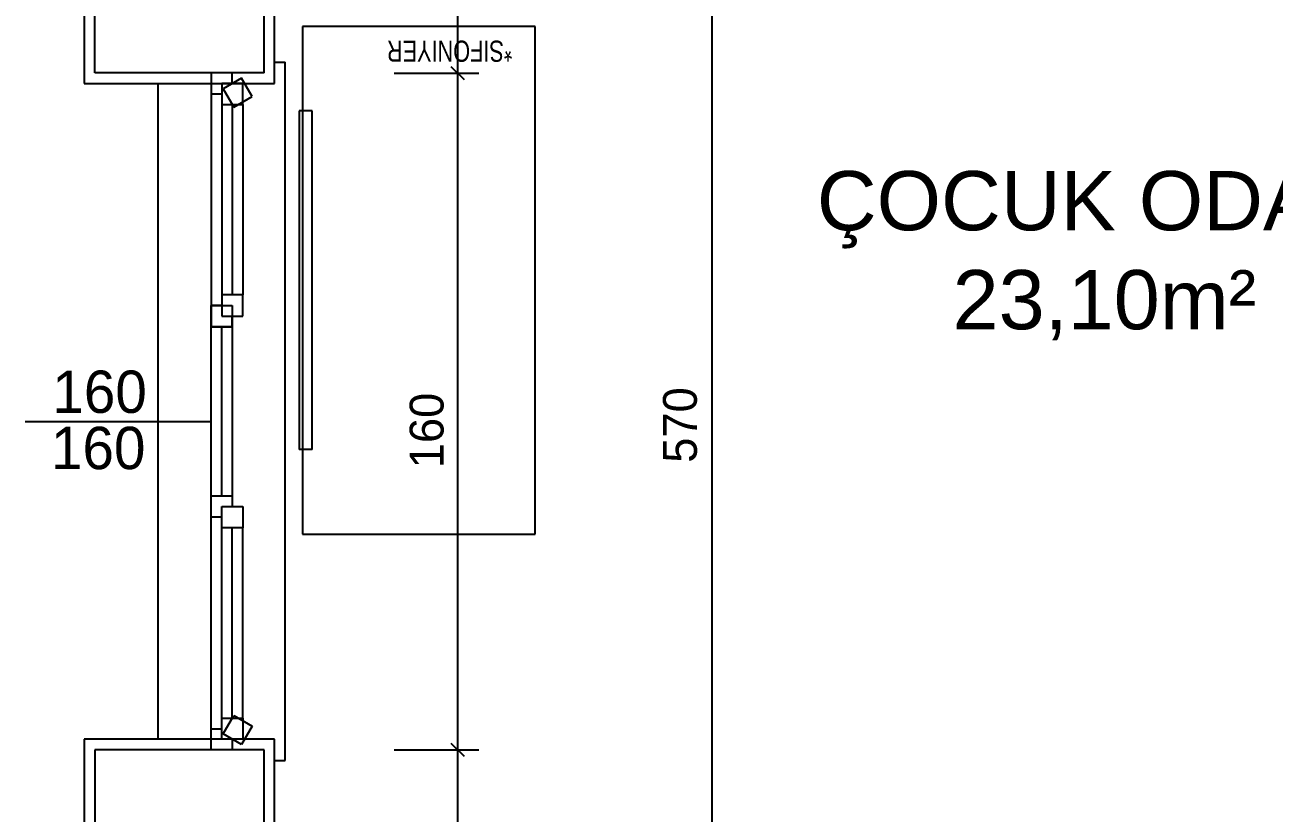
# Model space of a CAD drawing. Extents: x 182769.15 to 182771.38, y 101811.72 to 101812.21.
# Drawn here: x 182769.6241 to 182769.6832, y 101811.9578 to 101811.9951 of the extents above; entities that cross this region are included whole.
import ezdxf

# ---------------------------------------------------------------- set-up
doc = ezdxf.new("R2010")
doc.units = 0
doc.header["$MEASUREMENT"] = 0
doc.linetypes.add('DUZ', pattern=[500, 500])
doc.layers.get('0').update_dxf_attribs({"color": 1, "linetype": 'DUZ'})
for name, color, linetype in [('DENIZLIK', 25, 'Continuous'), ('DUVAR', 7, 'Continuous'), ('iç yatay', 3, 'Continuous'), ('kapı pen. yazısı', 1, 'Continuous'), ('mobilya isimleri', 3, 'Continuous'), ('PENCERE', 3, 'Continuous'), ('SIVA', 1, 'Continuous'), ('tefriş', 21, 'Continuous'), ('YAZıMAHAL', 4, 'Continuous')]:
    doc.layers.add(name, color=color, linetype=linetype)
doc.styles.add('2', font='swisscl.ttf', dxfattribs={"height": 13})
doc.styles.add('ARIAL', font='arial.ttf', dxfattribs={"height": 10})
doc.styles.add('İÇ ÖLÇÜ', font='stylu.ttf', dxfattribs={"height": 8})

msp = doc.modelspace()

# ---------------------------------------------------------------- linework, layer by layer
at = {"color": 0, "linetype": 'ByBlock'}
for p, q in [((182769.644844, 101811.992508), (182769.644244, 101811.993108)), ((182769.644244, 101811.993108), (182769.644844, 101811.992508)), ((182769.644844, 101811.960524), (182769.644244, 101811.961124)), ((182769.644244, 101811.961124), (182769.644844, 101811.960524))]:
    msp.add_line(p, q, dxfattribs=at)
at = {"layer": 'DENIZLIK'}
for p, q in [((182769.635895, 101811.993324), (182769.636395, 101811.993324)), ((182769.636395, 101811.960324), (182769.636395, 101811.993324)), ((182769.630395, 101811.961324), (182769.630395, 101811.992324)), ((182769.635895, 101811.960324), (182769.636395, 101811.960324))]:
    msp.add_line(p, q, dxfattribs=at)
at = {"layer": 'DUVAR', "ltscale": 50}
for p, q in [((182769.635395, 101811.992824), (182769.635395, 101812.030824)), ((182769.635395, 101811.929824), (182769.635395, 101811.960824))]:
    msp.add_line(p, q, dxfattribs=at)
at = {"layer": 'DUVAR'}
for p, q in [((182769.627395, 101811.992824), (182769.627395, 101811.996824)), ((182769.631395, 101811.992824), (182769.627395, 101811.992824)), ((182769.635395, 101811.992824), (182769.631395, 101811.992824)), ((182769.631395, 101811.960824), (182769.627395, 101811.960824)), ((182769.627395, 101811.960824), (182769.627395, 101811.956824)), ((182769.635395, 101811.960824), (182769.631395, 101811.960824))]:
    msp.add_line(p, q, dxfattribs=at)
at = {"layer": 'iç yatay'}
for p, q in [((182769.656566, 101811.919424), (182769.656566, 101812.034224)), ((182769.644544, 101812.031224), (182769.644544, 101811.992408)), ((182769.644544, 101811.993208), (182769.644544, 101811.960424)), ((182769.641544, 101811.992808), (182769.645544, 101811.992808)), ((182769.641544, 101811.992808), (182769.645544, 101811.992808)), ((182769.641544, 101811.960824), (182769.645544, 101811.960824)), ((182769.641544, 101811.960824), (182769.645544, 101811.960824)), ((182769.644544, 101811.961224), (182769.644544, 101811.919424))]:
    msp.add_line(p, q, dxfattribs=at)
at = {"layer": 'kapı pen. yazısı'}
msp.add_line((182769.632895, 101811.976324), (182769.624104, 101811.976324), dxfattribs=at)
at = {"layer": 'PENCERE'}
for p, q in [((182769.633895, 101811.992824), (182769.632895, 101811.992824)), ((182769.632895, 101811.992824), (182769.632895, 101811.991824)), ((182769.633895, 101811.992324), (182769.633895, 101811.992824)), ((182769.633395, 101811.992324), (182769.633395, 101811.991324)), ((182769.634395, 101811.992324), (182769.633395, 101811.992324)), ((182769.634328, 101811.992574), (182769.633462, 101811.992074)), ((182769.633462, 101811.992074), (182769.633962, 101811.991208)), ((182769.634828, 101811.991708), (182769.634328, 101811.992574)), ((182769.634395, 101811.991324), (182769.634395, 101811.992324)), ((182769.632895, 101811.991824), (182769.633395, 101811.991824)), ((182769.633962, 101811.991208), (182769.634828, 101811.991708)), ((182769.633395, 101811.991324), (182769.634395, 101811.991324)), ((182769.633895, 101811.991324), (182769.633895, 101811.982324)), ((182769.633395, 101811.982324), (182769.633395, 101811.981324)), ((182769.634395, 101811.982324), (182769.633395, 101811.982324)), ((182769.634395, 101811.981324), (182769.634395, 101811.982324)), ((182769.632895, 101811.980824), (182769.632895, 101811.981824)), ((182769.632895, 101811.981824), (182769.633895, 101811.981824)), ((182769.633395, 101811.981824), (182769.632895, 101811.981824)), ((182769.632895, 101811.981824), (182769.632895, 101811.980824)), ((182769.633895, 101811.981824), (182769.633895, 101811.980824)), ((182769.633895, 101811.980824), (182769.632895, 101811.980824)), ((182769.632895, 101811.980824), (182769.633895, 101811.980824)), ((182769.633395, 101811.981324), (182769.634395, 101811.981324)), ((182769.633395, 101811.972824), (182769.633395, 101811.980824)), ((182769.633895, 101811.980824), (182769.633895, 101811.981324)), ((182769.632895, 101811.971824), (182769.632895, 101811.972824)), ((182769.632895, 101811.972824), (182769.633895, 101811.972824)), ((182769.633895, 101811.972824), (182769.633895, 101811.972324)), ((182769.633395, 101811.971324), (182769.633395, 101811.972324)), ((182769.633395, 101811.972324), (182769.634395, 101811.972324)), ((182769.634395, 101811.972324), (182769.634395, 101811.971324)), ((182769.633395, 101811.971824), (182769.632895, 101811.971824)), ((182769.634395, 101811.971324), (182769.633395, 101811.971324)), ((182769.633895, 101811.962324), (182769.633895, 101811.971324)), ((182769.633395, 101811.961324), (182769.633395, 101811.962324)), ((182769.633395, 101811.962324), (182769.634395, 101811.962324)), ((182769.633462, 101811.961574), (182769.633962, 101811.96244)), ((182769.633962, 101811.96244), (182769.634828, 101811.96194)), ((182769.634828, 101811.96194), (182769.634328, 101811.961074)), ((182769.634395, 101811.962324), (182769.634395, 101811.961324)), ((182769.632895, 101811.960824), (182769.632895, 101811.961824)), ((182769.632895, 101811.961824), (182769.633395, 101811.961824)), ((182769.634395, 101811.961324), (182769.633395, 101811.961324)), ((182769.634328, 101811.961074), (182769.633462, 101811.961574)), ((182769.633895, 101811.961324), (182769.633895, 101811.960824)), ((182769.633895, 101811.960824), (182769.632895, 101811.960824))]:
    msp.add_line(p, q, dxfattribs=at)
at = {"layer": 'PENCERE', "color": 8}
for p, q in [((182769.632895, 101811.991824), (182769.632895, 101811.981824)), ((182769.632895, 101811.961824), (182769.632895, 101811.971824))]:
    msp.add_line(p, q, dxfattribs=at)
at = {"layer": 'PENCERE', "color": 1}
for p, q in [((182769.633395, 101811.991324), (182769.633395, 101811.982324)), ((182769.634395, 101811.991324), (182769.634395, 101811.982324)), ((182769.632895, 101811.972824), (182769.632895, 101811.980824)), ((182769.633895, 101811.980824), (182769.633895, 101811.972824)), ((182769.633395, 101811.962324), (182769.633395, 101811.971324)), ((182769.634395, 101811.962324), (182769.634395, 101811.971324))]:
    msp.add_line(p, q, dxfattribs=at)
at = {"layer": 'SIVA'}
for p, q in [((182769.635895, 101811.992324), (182769.635895, 101812.030324)), ((182769.626895, 101811.997324), (182769.626895, 101811.992324)), ((182769.626895, 101811.992324), (182769.635895, 101811.992324)), ((182769.635895, 101811.961324), (182769.626895, 101811.961324)), ((182769.626895, 101811.961324), (182769.626895, 101811.956324)), ((182769.635895, 101811.930324), (182769.635895, 101811.961324))]:
    msp.add_line(p, q, dxfattribs=at)
at = {"layer": 'tefriş'}
for p, q in [((182769.637213, 101811.99502), (182769.637213, 101811.97102)), ((182769.648213, 101811.99502), (182769.637213, 101811.99502)), ((182769.648213, 101811.97102), (182769.648213, 101811.99502)), ((182769.637063, 101811.99102), (182769.637063, 101811.97502)), ((182769.637663, 101811.99102), (182769.637063, 101811.99102)), ((182769.637663, 101811.97502), (182769.637663, 101811.99102)), ((182769.637663, 101811.97502), (182769.637063, 101811.97502)), ((182769.637213, 101811.97102), (182769.648213, 101811.97102))]:
    msp.add_line(p, q, dxfattribs=at)

# ---------------------------------------------------------------- texts
at = {"layer": 'iç yatay', "color": 11, "style": 'İÇ ÖLÇÜ'}
for s, p in [('570', (182769.655846, 101811.974392)), ('160', (182769.643878, 101811.974133))]:
    msp.add_text(s, height=0.0016, rotation=90, dxfattribs=at).set_placement(p)
at = {"layer": 'kapı pen. yazısı'}
for p in [(182769.625397, 101811.97675), (182769.625332, 101811.974092)]:
    msp.add_text('160', height=0.002, dxfattribs=at).set_placement(p)
at = {"layer": 'mobilya isimleri', "style": '2'}
msp.add_text('*SIFONIYER', height=0.001, rotation=180, dxfattribs=at).set_placement((182769.647125, 101811.994347))
at = {"layer": 'YAZıMAHAL', "style": 'ARIAL'}
for s, p in [('ÇOCUK ODASI', (182769.661512, 101811.985381)), ('23,10m²', (182769.667926, 101811.980702))]:
    msp.add_text(s, height=0.0028, dxfattribs=at).set_placement(p)

doc.saveas('drawing.dxf')
